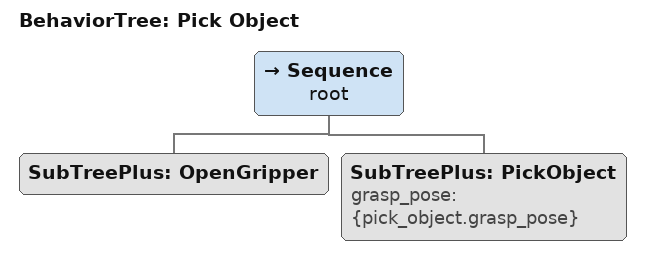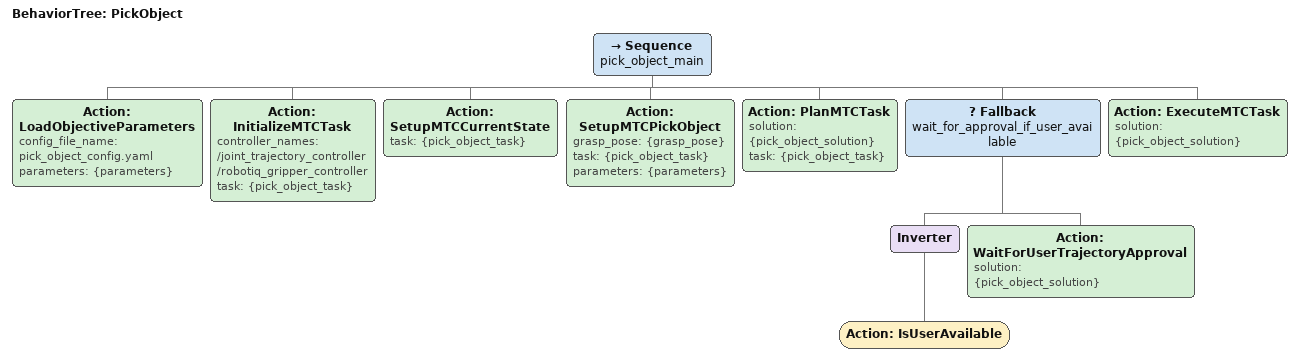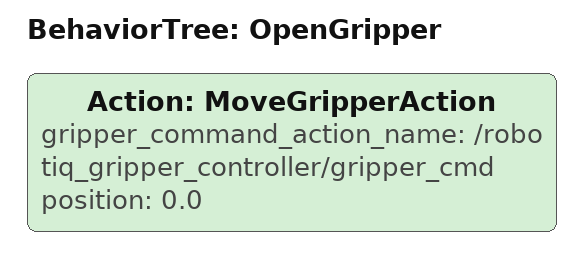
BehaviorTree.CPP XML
<?xml version="1.0"?>
<root main_tree_to_execute="Pick Object">
    <BehaviorTree ID="Pick Object" _description="Pick up and lift a small object">
        <Sequence name="root">
            <SubTreePlus ID="OpenGripper"/>
            <SubTreePlus ID="PickObject" grasp_pose="{pick_object.grasp_pose}"/>
        </Sequence>
    </BehaviorTree>
    <BehaviorTree ID="PickObject">
        <Sequence name="pick_object_main">
            <Action ID="LoadObjectiveParameters" config_file_name="pick_object_config.yaml" parameters="{parameters}"/>
            <Action ID="InitializeMTCTask" controller_names="/joint_trajectory_controller /robotiq_gripper_controller" task="{pick_object_task}"/>
            <Action ID="SetupMTCCurrentState" task="{pick_object_task}"/>
            <Action ID="SetupMTCPickObject" grasp_pose="{grasp_pose}" task="{pick_object_task}" parameters="{parameters}"/>
            <Action ID="PlanMTCTask" solution="{pick_object_solution}" task="{pick_object_task}"/>
            <Fallback name="wait_for_approval_if_user_available">
                <Inverter>
                    <Action ID="IsUserAvailable"/>
                </Inverter>
                <Action ID="WaitForUserTrajectoryApproval" solution="{pick_object_solution}"/>
            </Fallback>
            <Action ID="ExecuteMTCTask" solution="{pick_object_solution}"/>
        </Sequence>
    </BehaviorTree>
    <BehaviorTree ID="OpenGripper">
        <Action ID="MoveGripperAction" gripper_command_action_name="/robotiq_gripper_controller/gripper_cmd" position="0.0"/>
    </BehaviorTree>
</root>
